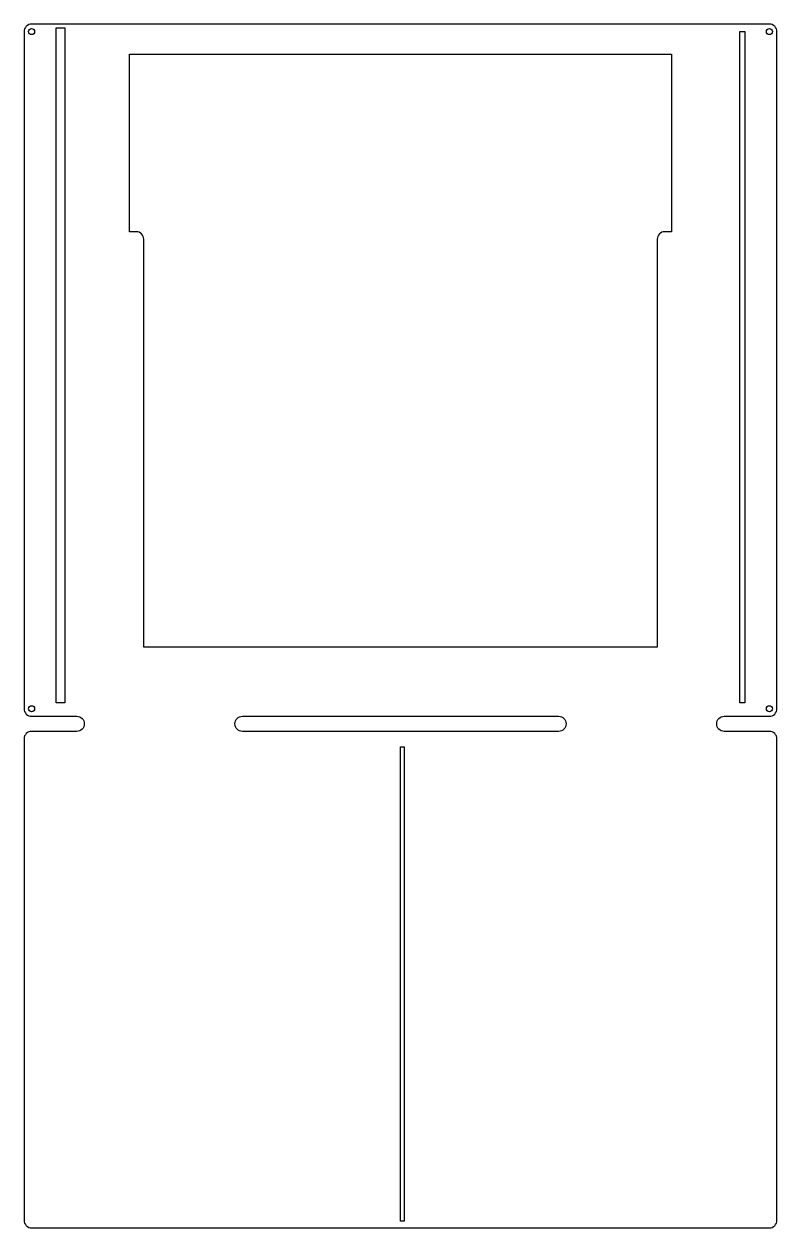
# Model space of a CAD drawing. Header units: millimetres. Extents: x -0.2 to 24.8, y -40 to 0.
import ezdxf

# ---------------------------------------------------------------- set-up
doc = ezdxf.new("R2010")
doc.units = ezdxf.units.MM

msp = doc.modelspace()

# ---------------------------------------------------------------- linework, layer by layer
for points in [[(24.5, -40, 0.414214), (24.75, -39.75), (24.75, -23.75, 0.414214), (24.5, -23.5), (23, -23.5, -1), (23, -23), (24.5, -23, 0.414214), (24.75, -22.75), (24.75, -0.25, 0.414214), (24.5, 0), (0, 0, 0.414214), (-0.25, -0.25), (-0.25, -22.75, 0.414214), (0, -23), (1.5, -23, -1), (1.5, -23.5), (0, -23.5, 0.414214), (-0.25, -23.75), (-0.25, -39.75, 0.414214), (0, -40)], [(21.025, -6.9, 0.414214), (20.775, -7.15), (20.775, -20.7), (3.725, -20.7), (3.725, -7.15, 0.414214), (3.475, -6.9), (3.25, -6.9), (3.25, -1), (21.25, -1), (21.25, -6.9)], [(7, -23.5, -1), (7, -23), (17.5, -23, -1), (17.5, -23.5)]]:
    msp.add_lwpolyline(points, format="xyb", close=True)
for points in [[(0.82, -22.551), (0.82, -0.125), (1.099, -0.125), (1.099, -22.551)], [(23.518, -22.551), (23.518, -0.25), (23.68, -0.25), (23.68, -22.551)], [(12.25, -39.778), (12.25, -24.019), (12.375, -24.019), (12.375, -39.778)]]:
    msp.add_lwpolyline(points, close=True)
for centre in [(0, -0.25), (24.5, -0.25), (0, -22.75), (24.5, -22.75)]:
    msp.add_circle(centre, 0.1)

doc.saveas('drawing.dxf')
